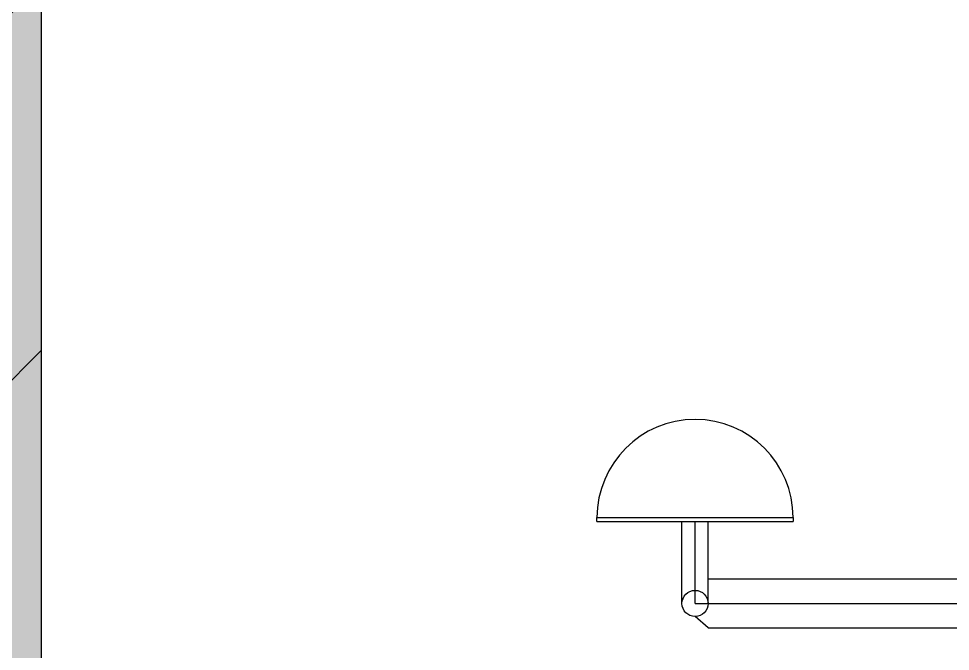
# Model space of a CAD drawing. Header units: millimetres. Extents: x -299291 to 688124, y -407813 to 623474.
# Drawn here: x 278789 to 279633, y -109582 to -109009 of the extents above; entities that cross this region are included whole.
import ezdxf

# ---------------------------------------------------------------- set-up
doc = ezdxf.new("R2010")
doc.units = ezdxf.units.MM
doc.linetypes.add('CENTER', pattern=[50.8, 31.75, -6.35, 6.35, -6.35])
doc.layers.add('空气管', color=2, linetype='Continuous', lineweight=53)
doc.layers.add('轴线', color=6, linetype='CENTER')

msp = doc.modelspace()

# ---------------------------------------------------------------- hatches: boundary and pattern name
at = {"ltscale": 20}
h = msp.add_hatch(dxfattribs=at)
h.set_pattern_fill('AR-CONC', color=0, scale=3.7, style=0)
h.set_pattern_definition([(50, (-68438.97, -94052.23), (674.0833, -58.9746), [70.485, -775.335]), (355, (-68439, -94052.2), (-130.3985, 706.9096), [56.388, -620.268]), (100.451, (-68382.8, -94057.15), (543.6873, 647.9317), [59.903, -658.933]), (46.1842, (-68439, -93864.3), (1002.9925, -155.5566), [105.7275, -1163.0025]), (96.6356, (-68355.4, -93877.2), (878.3957, 915.4746), [89.8545, -988.3995]), (351.184, (-68439, -93864.3), (878.397, 915.473), [84.582, -930.402]), (21, (-68345, -93911.26), (560.97506, -378.3824), [70.485, -775.335]), (326, (-68345, -93911.26), (228.6675, 681.4955), [56.388, -620.268]), (71.4514, (-68298.24, -93942.8), (789.641, 303.1146), [59.903, -658.933]), (37.5, (-68438.97, -94052.23), (11.42783, 312.85364), [0, -612.7496, 0, -629.666, 0, -622.6175]), (7.5, (-68438.97, -94052.23), (247.23275, 370.66813), [0, -359.0036, 0, -598.6526, 0, -237.2995]), (327.5, (-68648.55, -94052.23), (501.6852, -21.19635), [0, -234.95, 0, -733.044, 0, -972.693]), (317.5, (-68742.53, -94052.23), (548.07797, 94.078), [0, -305.435, 0, -486.8164, 0, -690.753])])
h.paths.add_polyline_path([(278439.912, -110056.21), (312631.612, -110056.21), (312631.612, -105616.21), (312261.612, -105616.21), (312261.612, -109686.21), (306932.872, -109686.21), (306932.872, -105616.21), (306562.872, -105616.21), (306562.872, -109686.21), (301234.132, -109686.21), (301234.132, -105616.21), (300864.132, -105616.21), (300864.132, -109686.21), (293759.392, -109686.21), (293759.392, -105986.21), (293389.392, -105986.21), (293389.392, -109686.21), (286284.652, -109686.21), (286284.652, -105616.21), (285914.652, -105616.21), (285914.652, -109686.21), (278809.912, -109686.21), (278809.912, -105616.21), (278439.912, -105616.21)])
h = msp.add_hatch(dxfattribs=at)
h.set_pattern_fill('ANSI31', color=0, scale=74, style=0)
h.set_pattern_definition([(45, (-68438.97, -94052.23), (-166.13474, 166.13474), [])])
h.paths.add_polyline_path([(286284.652, -109686.21), (286284.652, -105616.21), (285914.652, -105616.21), (285914.652, -109686.21), (278809.912, -109686.21), (278809.912, -105616.21), (278439.912, -105616.21), (278439.912, -110056.21), (312631.612, -110056.21), (312631.612, -105616.21), (312261.612, -105616.21), (312261.612, -109686.21), (306932.872, -109686.21), (306932.872, -105616.21), (306562.872, -105616.21), (306562.872, -109686.21), (301234.132, -109686.21), (301234.132, -105616.21), (300864.132, -105616.21), (300864.132, -109686.21), (293759.392, -109686.21), (293759.392, -105986.21), (293389.392, -105986.21), (293389.392, -109686.21)])

# ---------------------------------------------------------------- linework, layer by layer
msp.add_line((278809.912, -105616.21), (278809.912, -109686.21), dxfattribs=at)
at = {"layer": '空气管', "lineweight": -2, "ltscale": 20}
for p, q in [((279313.112, -109464.21), (279313.112, -109460.51)), ((279313.112, -109460.51), (279490.712, -109460.51)), ((279313.112, -109464.21), (279490.712, -109464.21)), ((279490.712, -109460.51), (279490.712, -109464.21))]:
    msp.add_line(p, q, dxfattribs=at)
at = {"layer": '空气管', "lineweight": -3, "ltscale": 20}
for p, q in [((279390.072, -109538.21), (279390.072, -109464.21)), ((279413.752, -109538.21), (279413.752, -109464.21)), ((279413.752, -109516.01), (280130.072, -109516.01)), ((279413.752, -109560.41), (279401.912, -109550.05)), ((279413.752, -109560.41), (280130.101, -109560.41))]:
    msp.add_line(p, q, dxfattribs=at)
msp.add_circle((279401.912, -109538.21), 11.84, dxfattribs=at)
at = {"layer": '空气管', "lineweight": -2, "ltscale": 20}
msp.add_arc((279401.912, -109460.51), 88.8, 0, 180, dxfattribs=at)
at = {"layer": '轴线', "ltscale": 20}
for q in [(279401.912, -109464.21), (285321.912, -109538.21)]:
    msp.add_line((279401.912, -109538.21), q, dxfattribs=at)

doc.saveas('drawing.dxf')
